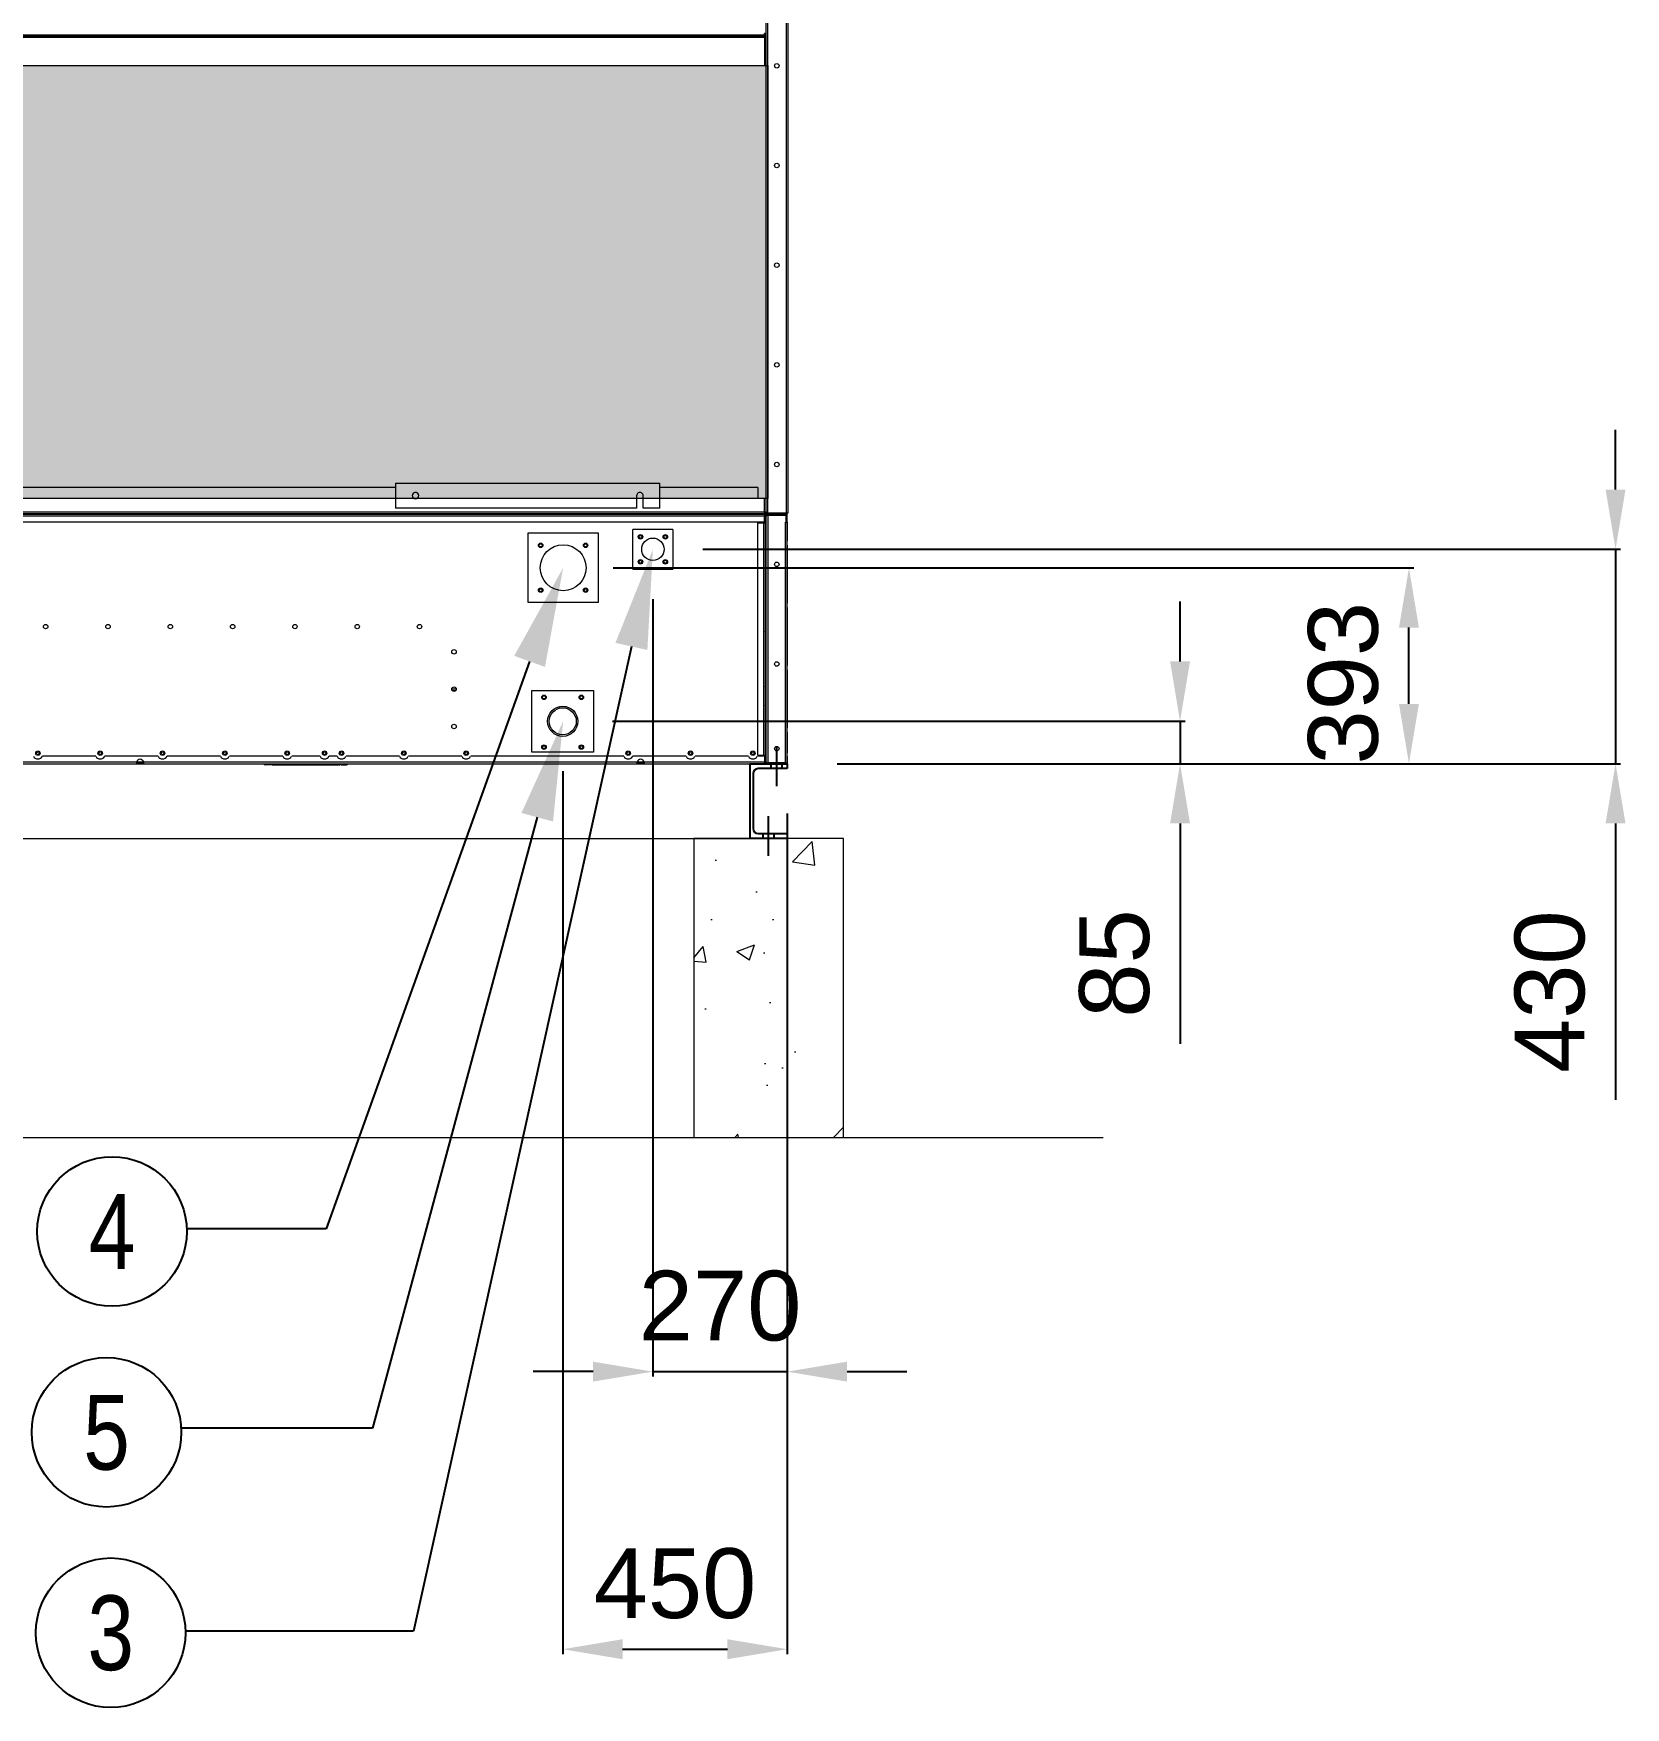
# Model space of a CAD drawing. Header units: millimetres. Extents: x 15155 to 44563, y 13060 to 33855.
# Drawn here: x 20279 to 23472, y 18749 to 22108 of the extents above; entities that cross this region are included whole.
import ezdxf
from ezdxf import colors
from ezdxf.entities.mleader import LeaderData, LeaderLine
from ezdxf.enums import TextEntityAlignment as Align
from ezdxf.math import Vec2, Vec3

# ---------------------------------------------------------------- set-up
doc = ezdxf.new("R2010")
doc.units = ezdxf.units.MM
doc.linetypes.add('CENTERX2', pattern=[4, 2.5, -0.5, 0.5, -0.5])
for name, color, linetype in [('냉각탑_dim', 1, 'Continuous'), ('냉각탑_text', 3, 'Continuous'), ('냉각탑_기초', 23, 'Continuous')]:
    doc.layers.add(name, color=color, linetype=linetype)
doc.styles.get("Standard").update_dxf_attribs({"font": 'arial.ttf'})
doc.dimstyles.new('1.40', dxfattribs={"dimscale": 20, "dimtxt": 1.5, "dimasz": 1, "dimexe": 0.5, "dimexo": 0.5, "dimgap": 0.5, "dimtad": 1, "dimdec": 0, "dimzin": 0, "dimdsep": 46, "dimtxsty": 'Standard', "dimcen": 0, "dimclrd": 2, "dimclre": 2, "dimclrt": 3, "dimadec": 0, "dimazin": 0, "dimtfac": 1, "dimtdec": 0, "dimtmove": 0, "dimatfit": 0, "dimfxl": 1, "dimtolj": 1, "dimtzin": 0, "dimlwd": -1, "dimlwe": -1, "dimarcsym": 0})

# ---------------------------------------------------------------- blocks, each defined once
blk = doc.blocks.new('*D158')
at = {"color": 2, "transparency": 16777216}
for p, q in [((21521.6, 20972.8), (21521.6, 19413.2)), ((21791.1, 20542.8), (21791.1, 19413.2)), ((21401.6, 19423.2), (21281.6, 19423.2)), ((21521.6, 19423.2), (21791.1, 19423.2)), ((21911.1, 19423.2), (22031.1, 19423.2))]:
    blk.add_line(p, q, dxfattribs=at)
for points in [[(21401.6, 19443.2), (21401.6, 19403.2), (21521.6, 19423.2)], [(21911.1, 19443.2), (21911.1, 19403.2), (21791.1, 19423.2)]]:
    blk.add_solid(points, dxfattribs=at)
at = {"layer": 'Defpoints', "color": 0, "transparency": 16777216}
for p in [(21521.6, 21072.8), (21791.1, 20642.8), (21791.1, 19423.2)]:
    blk.add_point(p, dxfattribs=at)
at = {"color": 3, "lineweight": 5, "transparency": 16777216, "insert": (21656.4, 19554.7), "char_height": 140, "attachment_point": 5}
blk.add_mtext('\\A1;270', dxfattribs=at)
blk = doc.blocks.new('*D159')
at = {"color": 2, "transparency": 16777216}
for p, q in [((21340.7, 20627.8), (21340.7, 18856.4)), ((21791.1, 20542.8), (21791.1, 18856.4)), ((21460.7, 18866.4), (21671.1, 18866.4))]:
    blk.add_line(p, q, dxfattribs=at)
for points in [[(21460.7, 18886.4), (21460.7, 18846.4), (21340.7, 18866.4)], [(21671.1, 18886.4), (21671.1, 18846.4), (21791.1, 18866.4)]]:
    blk.add_solid(points, dxfattribs=at)
at = {"layer": 'Defpoints', "color": 0, "transparency": 16777216}
for p in [(21340.7, 20727.8), (21791.1, 20642.8), (21791.1, 18866.4)]:
    blk.add_point(p, dxfattribs=at)
at = {"color": 3, "lineweight": 5, "transparency": 16777216, "insert": (21565.9, 18997.9), "char_height": 140, "attachment_point": 5}
blk.add_mtext('\\A1;450', dxfattribs=at)
blk = doc.blocks.new('*D160')
at = {"color": 2, "transparency": 16777216}
for p, q in [((22579, 20847.8), (22579, 20967.8)), ((21440.7, 20727.8), (22589, 20727.8)), ((22579, 20727.8), (22579, 20642.8)), ((21891.1, 20642.8), (22589, 20642.8)), ((22579, 20522.8), (22579, 20081))]:
    blk.add_line(p, q, dxfattribs=at)
for points in [[(22559, 20847.8), (22599, 20847.8), (22579, 20727.8)], [(22559, 20522.8), (22599, 20522.8), (22579, 20642.8)]]:
    blk.add_solid(points, dxfattribs=at)
at = {"layer": 'Defpoints', "color": 0, "transparency": 16777216}
for p in [(21340.7, 20727.8), (21791.1, 20642.8), (22579, 20642.8)]:
    blk.add_point(p, dxfattribs=at)
at = {"color": 3, "lineweight": 5, "transparency": 16777216, "insert": (22447.6, 20241.9), "char_height": 140, "attachment_point": 5, "rotation": 90}
blk.add_mtext('\\A1;85', dxfattribs=at)
blk = doc.blocks.new('*D161')
at = {"color": 2, "transparency": 16777216}
for p, q in [((21441.6, 21035.8), (23048.1, 21035.8)), ((23038.1, 20762.8), (23038.1, 20915.8)), ((21891.1, 20642.8), (23048.1, 20642.8))]:
    blk.add_line(p, q, dxfattribs=at)
for points in [[(23018.1, 20915.8), (23058.1, 20915.8), (23038.1, 21035.8)], [(23018.1, 20762.8), (23058.1, 20762.8), (23038.1, 20642.8)]]:
    blk.add_solid(points, dxfattribs=at)
at = {"layer": 'Defpoints', "color": 0, "transparency": 16777216}
for p in [(21341.6, 21035.8), (23038.1, 21035.8), (21791.1, 20642.8)]:
    blk.add_point(p, dxfattribs=at)
at = {"color": 3, "lineweight": 5, "transparency": 16777216, "insert": (22906.6, 20804.2), "char_height": 140, "attachment_point": 5, "rotation": 90}
blk.add_mtext('\\A1;393', dxfattribs=at)
blk = doc.blocks.new('*D162')
at = {"color": 2, "transparency": 16777216}
for p, q in [((23452.5, 21192.8), (23452.5, 21312.8)), ((21621.6, 21072.8), (23462.5, 21072.8)), ((23452.5, 21072.8), (23452.5, 20642.8)), ((21891.1, 20642.8), (23462.5, 20642.8)), ((23452.5, 20522.8), (23452.5, 19968.3))]:
    blk.add_line(p, q, dxfattribs=at)
for points in [[(23432.5, 21192.8), (23472.5, 21192.8), (23452.5, 21072.8)], [(23432.5, 20522.8), (23472.5, 20522.8), (23452.5, 20642.8)]]:
    blk.add_solid(points, dxfattribs=at)
at = {"layer": 'Defpoints', "color": 0, "transparency": 16777216}
for p in [(21521.6, 21072.8), (21791.1, 20642.8), (23452.5, 20642.8)]:
    blk.add_point(p, dxfattribs=at)
at = {"color": 3, "lineweight": 5, "transparency": 16777216, "insert": (23320.9, 20185.5), "char_height": 140, "attachment_point": 5, "rotation": 90}
blk.add_mtext('\\A1;430', dxfattribs=at)
blk = doc.blocks.new('3')
at = {"lineweight": 20}
h = blk.add_hatch(dxfattribs=at)
h.set_pattern_fill('HONEY', scale=12)
h.set_pattern_definition([(0, (-391508.336, -65918.826), (57.15, 32.9955677), [38.1, -76.2]), (120, (-391508.336, -65918.826), (-57.15, 32.995568), [38.1, -76.2]), (60, (-391508.336, -65918.826), (1e-07, 65.9911357), [-76.2, 38.1])])
h.paths.add_polyline_path([(18238.5, 22043.2), (18238.5, 21174.9), (21751.9, 21174.9), (21751.9, 22043.2)])
at = {"color": 7, "lineweight": 20}
for p, q in [((21749.1, 21147.6), (21749.1, 24069.8)), ((21751.9, 21146.2), (21751.9, 24004.8)), ((21789.9, 21146.2), (21789.9, 23999.4)), ((21792.7, 21146.2), (21792.7, 23999.4)), ((18236.5, 22100.5), (21745.7, 22100.5)), ((18237.9, 22104.8), (21744.3, 22104.8)), ((18237.9, 22103.1), (21744.3, 22103.1)), ((18236.5, 22043.2), (21745.7, 22043.2)), ((18236.5, 22043.1), (21745.7, 22043.1)), ((21745.7, 22042.9), (18236.5, 22042.9)), ((21005.5, 21196.5), (18241.1, 21196.5)), ((21005.5, 21174.9), (18236.7, 21174.9)), ((18236.5, 21147.8), (21745.7, 21147.8)), ((21745.4, 21142.8), (18236.8, 21142.8)), ((21745.4, 21139.4), (18236.8, 21139.4)), ((18237.9, 21144.8), (21744.3, 21144.8)), ((19059.6, 21127.8), (21008.6, 21127.8)), ((18268.7, 20642.8), (21713.5, 20642.8))]:
    blk.add_line(p, q, dxfattribs=at)
at = {"color": 7, "lineweight": 20, "ltscale": 0.000976837}
blk.add_line((20368.6, 22104.8), (20370.2, 22103.1), dxfattribs=at)
at = {"color": 7, "lineweight": 20, "ltscale": 0.000977023}
for p, q in [((20368.8, 22104.8), (20370.4, 22103.1)), ((20375.9, 22104.8), (20377.6, 22103.1)), ((20391.1, 22103.1), (20389.5, 22104.8)), ((20417.1, 22104.8), (20418.7, 22103.1)), ((20439.4, 22103.1), (20437.7, 22104.8))]:
    blk.add_line(p, q, dxfattribs=at)
at = {"color": 7, "lineweight": 20, "ltscale": 0.000976955}
blk.add_line((20432.2, 22103.1), (20430.6, 22104.8), dxfattribs=at)
at = {"color": 7, "lineweight": 20, "ltscale": 0.000708333}
for p, q in [((20562.6, 22103.1), (20562.6, 22104.8)), ((20566, 22103.1), (20566, 22104.8)), ((20584.2, 22103.1), (20584.2, 22104.8)), ((20587.6, 22103.1), (20587.6, 22104.8)), ((21717.1, 22104.8), (21717.1, 22103.1)), ((21743.7, 22103.1), (21743.7, 22104.8)), ((21745.4, 21140.8), (21747.1, 21140.8)), ((21745.4, 21139.9), (21747.1, 21139.9)), ((21745.4, 20645.7), (21747.1, 20645.7)), ((21745.4, 20644.8), (21747.1, 20644.8)), ((21752.5, 20644.5), (21752.5, 20642.8)), ((21789.1, 20644.5), (21789.1, 20642.8))]:
    blk.add_line(p, q, dxfattribs=at)
at = {"color": 7, "lineweight": 20, "ltscale": 4.81672e-06}
blk.add_line((21744.4, 22103.1), (21744.3, 22103.1), dxfattribs=at)
at = {"color": 7, "lineweight": 20, "ltscale": 0.00080569}
blk.add_line((21745.1, 22104.9), (21745.1, 22103), dxfattribs=at)
at = {"color": 7, "lineweight": 20, "ltscale": 0.000967409}
for p, q in [((21745.7, 22105.5), (21745.7, 22107.8)), ((21745.7, 21145.5), (21745.7, 21147.8))]:
    blk.add_line(p, q, dxfattribs=at)
at = {"color": 7, "lineweight": 20, "ltscale": 0.000583334}
for p, q in [((21747.1, 22107.6), (21745.7, 22107.6)), ((21747.1, 22100.3), (21745.7, 22100.3)), ((21747.1, 21147.6), (21745.7, 21147.6))]:
    blk.add_line(p, q, dxfattribs=at)
at = {"color": 7, "lineweight": 20, "ltscale": 0.000341711}
for p, q in [((21746.3, 22105.6), (21745.7, 22106.2)), ((21746.3, 21145.6), (21745.7, 21146.2)), ((21750, 21145.6), (21750.5, 21146.2))]:
    blk.add_line(p, q, dxfattribs=at)
at = {"color": 7, "lineweight": 20, "ltscale": 0.000849957}
blk.add_line((21745.7, 22102.6), (21745.7, 22100.5), dxfattribs=at)
at = {"color": 7, "lineweight": 20, "ltscale": 0.000341712}
blk.add_line((21746.3, 22102.3), (21745.7, 22101.7), dxfattribs=at)
at = {"color": 7, "lineweight": 20, "ltscale": 0.023877}
blk.add_line((21745.7, 22100.5), (21745.7, 22043.2), dxfattribs=at)
at = {"color": 7, "lineweight": 20, "ltscale": 0.003042}
blk.add_line((21747.1, 22107.6), (21747.1, 22100.3), dxfattribs=at)
at = {"color": 7, "lineweight": 20, "ltscale": 0.012167}
blk.add_line((21747.1, 22100.3), (21747.1, 22071.1), dxfattribs=at)
at = {"color": 7, "lineweight": 20, "ltscale": 0.000583335}
blk.add_line((21747.1, 22071.1), (21745.7, 22071.1), dxfattribs=at)
at = {"color": 7, "lineweight": 20, "ltscale": 5.81038e-05}
blk.add_line((21745.7, 22042.9), (21745.7, 22043.2), dxfattribs=at)
at = {"color": 7, "lineweight": 20, "ltscale": 0.220833}
blk.add_line((21005.5, 21205.4), (21535.5, 21205.4), dxfattribs=at)
at = {"color": 7, "lineweight": 20, "ltscale": 0.020754}
for p, q in [((21005.5, 21205.4), (21005.5, 21155.6)), ((21535.5, 21155.6), (21535.5, 21205.4))]:
    blk.add_line(p, q, dxfattribs=at)
at = {"color": 7, "lineweight": 20, "ltscale": 0.081917}
blk.add_line((21732.1, 21196.5), (21535.5, 21196.5), dxfattribs=at)
at = {"color": 7, "lineweight": 20, "ltscale": 0.009}
blk.add_line((21732.1, 21196.5), (21732.1, 21174.9), dxfattribs=at)
at = {"color": 7, "lineweight": 20, "ltscale": 0.002765}
blk.add_line((21048.9, 21174.9), (21042.2, 21174.9), dxfattribs=at)
at = {"color": 7, "lineweight": 20, "ltscale": 0.010377}
for p, q in [((21489, 21180.5), (21489, 21155.6)), ((21502, 21155.6), (21502, 21180.5))]:
    blk.add_line(p, q, dxfattribs=at)
at = {"color": 7, "lineweight": 20, "ltscale": 0.005417}
blk.add_line((21502, 21174.9), (21489, 21174.9), dxfattribs=at)
at = {"color": 7, "lineweight": 20, "ltscale": 0.0875}
blk.add_line((21745.5, 21174.9), (21535.5, 21174.9), dxfattribs=at)
at = {"color": 7, "lineweight": 20, "ltscale": 0.01129}
blk.add_line((21745.7, 21147.8), (21745.7, 21174.9), dxfattribs=at)
at = {"color": 7, "lineweight": 20, "ltscale": 0.000832431}
for p, q in [((20292.6, 21142.8), (20292.6, 21144.8)), ((20295.4, 21142.8), (20295.4, 21144.8)), ((20850.4, 21142.8), (20850.4, 21144.8)), ((20853.2, 21142.8), (20853.2, 21144.8)), ((21461.6, 21142.8), (21461.6, 21144.8)), ((21464.4, 21142.8), (21464.4, 21144.8))]:
    blk.add_line(p, q, dxfattribs=at)
at = {"color": 7, "lineweight": 20, "ltscale": 0.000833333}
for p, q in [((20562.6, 21142.8), (20562.6, 21144.8)), ((20566, 21142.8), (20566, 21144.8)), ((20584.2, 21142.8), (20584.2, 21144.8)), ((20587.6, 21142.8), (20587.6, 21144.8)), ((21717.1, 21144.8), (21717.1, 21142.8)), ((21743.7, 21142.8), (21743.7, 21144.8)), ((21743.7, 21125.8), (21743.7, 21127.8)), ((21745.1, 21127.8), (21745.1, 21125.8)), ((21745.1, 21125.8), (21747.1, 21125.8)), ((21789.1, 21127.8), (21791.1, 21127.8)), ((21789.1, 21127), (21791.1, 21127)), ((21791.1, 21127), (21789.1, 21127)), ((21749.1, 20792.8), (21747.1, 20792.8)), ((21749.1, 20787.8), (21747.1, 20787.8)), ((21743.7, 20657.8), (21743.7, 20659.8)), ((20486.4, 20644.8), (20486.4, 20642.8)), ((20499.9, 20644.8), (20499.9, 20642.8)), ((20755.6, 20640.8), (20755.6, 20642.8)), ((20895.6, 20640.8), (20895.6, 20642.8)), ((21490.4, 20644.8), (21490.4, 20642.8)), ((21503.9, 20644.8), (21503.9, 20642.8))]:
    blk.add_line(p, q, dxfattribs=at)
at = {"color": 7, "lineweight": 20, "ltscale": 0.000833334}
for p, q in [((20890.4, 21144.8), (20890.4, 21142.8)), ((21424.4, 21144.8), (21424.4, 21142.8)), ((21745.1, 20659.8), (21745.1, 20657.8))]:
    blk.add_line(p, q, dxfattribs=at)
at = {"color": 7, "lineweight": 20, "ltscale": 0.201458}
for p, q in [((21489, 21155.6), (21005.5, 21155.6)), ((21489, 21155.4), (21005.5, 21155.4))]:
    blk.add_line(p, q, dxfattribs=at)
at = {"color": 7, "lineweight": 20, "ltscale": 7.26298e-05}
for p, q in [((21005.5, 21155.6), (21005.5, 21155.4)), ((21489, 21155.6), (21489, 21155.4)), ((21502, 21155.6), (21502, 21155.4)), ((21535.5, 21155.6), (21535.5, 21155.4))]:
    blk.add_line(p, q, dxfattribs=at)
at = {"color": 7, "lineweight": 20, "ltscale": 0.307}
blk.add_line((21008.6, 21127.8), (21745.4, 21127.8), dxfattribs=at)
at = {"color": 7, "lineweight": 20, "ltscale": 0.001149}
for p, q in [((21280.3, 21144.8), (21282.2, 21142.8)), ((21280.8, 21144.8), (21282.7, 21142.8)), ((21288, 21144.8), (21289.9, 21142.8)), ((21303.4, 21142.8), (21301.5, 21144.8)), ((21329.1, 21144.8), (21331, 21142.8)), ((21344.5, 21142.8), (21342.6, 21144.8)), ((21351.7, 21142.8), (21349.8, 21144.8))]:
    blk.add_line(p, q, dxfattribs=at)
at = {"color": 7, "lineweight": 20, "ltscale": 0.00083243}
for p, q in [((21468.8, 21142.8), (21468.8, 21144.8)), ((21474, 21142.8), (21474, 21144.8)), ((21538.6, 21142.8), (21538.6, 21144.8)), ((21543.8, 21142.8), (21543.8, 21144.8)), ((21544, 21142.8), (21544, 21144.8))]:
    blk.add_line(p, q, dxfattribs=at)
at = {"color": 7, "lineweight": 20, "ltscale": 0.013958}
for p, q in [((21535.5, 21155.6), (21502, 21155.6)), ((21535.5, 21155.4), (21502, 21155.4))]:
    blk.add_line(p, q, dxfattribs=at)
at = {"color": 7, "lineweight": 20, "ltscale": 0.004833}
for p, q in [((21732.1, 21125.8), (21743.7, 21125.8)), ((21745.4, 21127.8), (21745.4, 21139.4)), ((21789.1, 21127.8), (21789.1, 21139.4)), ((21791.1, 21127.8), (21791.1, 21139.4)), ((21732.1, 20659.8), (21743.7, 20659.8)), ((21745.4, 20657.8), (21745.4, 20646.2)), ((20755.6, 20640.8), (20744, 20640.8)), ((20895.6, 20640.8), (20907.2, 20640.8))]:
    blk.add_line(p, q, dxfattribs=at)
at = {"color": 7, "lineweight": 20, "ltscale": 0.194167}
for p, q in [((21732.1, 20659.8), (21732.1, 21125.8)), ((21743.7, 21125.8), (21743.7, 20659.8)), ((21747.1, 21125.8), (21747.1, 20659.8))]:
    blk.add_line(p, q, dxfattribs=at)
at = {"color": 7, "lineweight": 20, "ltscale": 0.001417}
for p, q in [((21743.7, 21125.8), (21747.1, 21125.8)), ((21745.4, 21142.8), (21745.4, 21139.4)), ((21743.7, 20659.8), (21747.1, 20659.8)), ((21745.4, 20642.8), (21745.4, 20646.2)), ((21787.7, 20644.5), (21791.1, 20644.5))]:
    blk.add_line(p, q, dxfattribs=at)
at = {"color": 7, "lineweight": 20, "ltscale": 0.000882011}
blk.add_line((21745.1, 21144.9), (21745.1, 21142.8), dxfattribs=at)
at = {"color": 7, "lineweight": 20, "ltscale": 0.000375}
for p, q in [((21747.1, 21148.1), (21747.1, 21147.2)), ((21747.1, 21139.9), (21747.1, 21140.8)), ((21747.1, 21139.9), (21747.1, 21140.8)), ((21747.1, 20645.7), (21747.1, 20644.8)), ((21747.1, 20645.7), (21747.1, 20644.8)), ((21747.1, 20645.7), (21747.1, 20644.8)), ((21747.1, 20645.7), (21747.1, 20644.8)), ((21747.1, 20645.7), (21747.1, 20644.8)), ((21747.1, 20645.7), (21747.1, 20644.8))]:
    blk.add_line(p, q, dxfattribs=at)
at = {"color": 7, "lineweight": 20, "ltscale": 0.003208}
blk.add_line((21747.1, 21147.6), (21747.1, 21139.9), dxfattribs=at)
at = {"color": 7, "lineweight": 20, "ltscale": 0.005875}
for p, q in [((21747.1, 21125.8), (21747.1, 21139.9)), ((21789.1, 21141.1), (21789.1, 21127)), ((21747.1, 20645.7), (21747.1, 20659.8))]:
    blk.add_line(p, q, dxfattribs=at)
at = {"color": 7, "lineweight": 20, "ltscale": 0.00337}
blk.add_line((21749.1, 21139.4), (21749.1, 21147.5), dxfattribs=at)
at = {"color": 7, "lineweight": 20, "ltscale": 0.2055}
blk.add_line((21749.1, 20646.2), (21749.1, 21139.4), dxfattribs=at)
at = {"color": 7, "lineweight": 20, "ltscale": 0.000912135}
blk.add_line((21751.9, 21146.2), (21749.8, 21146.2), dxfattribs=at)
at = {"color": 7, "lineweight": 20, "ltscale": 0.001131}
for p, q in [((21749.8, 21141.1), (21752.5, 21141.1)), ((21749.8, 20644.5), (21752.5, 20644.5))]:
    blk.add_line(p, q, dxfattribs=at)
at = {"color": 7, "lineweight": 20, "ltscale": 0.000414935}
for p, q in [((21750.8, 21141.1), (21750.1, 21141.8)), ((21748.1, 20795.8), (21748.8, 20796.5)), ((21750.8, 20644.5), (21750.1, 20643.8))]:
    blk.add_line(p, q, dxfattribs=at)
at = {"color": 7, "lineweight": 20, "ltscale": 0.000583333}
for p, q in [((21751.9, 21144.8), (21751.9, 21146.2)), ((21789.1, 21127), (21787.7, 21127)), ((21789.5, 21144.8), (21789.5, 21146.2))]:
    blk.add_line(p, q, dxfattribs=at)
at = {"color": 7, "lineweight": 20, "ltscale": 0.015833}
blk.add_line((21751.9, 21146.2), (21789.9, 21146.2), dxfattribs=at)
at = {"color": 7, "lineweight": 20, "ltscale": 0.015667}
blk.add_line((21789.5, 21144.8), (21751.9, 21144.8), dxfattribs=at)
at = {"color": 7, "lineweight": 20, "ltscale": 0.000833944}
blk.add_line((21752.5, 21142.8), (21752.5, 21144.8), dxfattribs=at)
at = {"color": 7, "lineweight": 20, "ltscale": 0.014667}
for p, q in [((21787.7, 21142.8), (21752.5, 21142.8)), ((21787.7, 20644.5), (21752.5, 20644.5))]:
    blk.add_line(p, q, dxfattribs=at)
at = {"color": 7, "lineweight": 20, "ltscale": 0.000708334}
blk.add_line((21752.5, 21141.1), (21752.5, 21142.8), dxfattribs=at)
at = {"color": 7, "lineweight": 20, "ltscale": 0.01525}
for p, q in [((21752.5, 21141.1), (21789.1, 21141.1)), ((21789.1, 20642.8), (21752.5, 20642.8))]:
    blk.add_line(p, q, dxfattribs=at)
at = {"color": 7, "lineweight": 20, "ltscale": 0.206917}
blk.add_line((21752.5, 20644.5), (21752.5, 21141.1), dxfattribs=at)
at = {"color": 7, "lineweight": 20, "ltscale": 0.000833304}
blk.add_line((21787.7, 21142.8), (21787.7, 21144.8), dxfattribs=at)
at = {"color": 7, "lineweight": 20, "ltscale": 0.201042}
for p, q in [((21787.7, 20644.5), (21787.7, 21127)), ((21791.1, 20644.5), (21791.1, 21127))]:
    blk.add_line(p, q, dxfattribs=at)
at = {"color": 7, "lineweight": 20, "ltscale": 0.000332419}
blk.add_line((21789.1, 21127.8), (21789.1, 21127), dxfattribs=at)
at = {"color": 7, "lineweight": 20, "ltscale": 0.001167}
blk.add_line((21789.9, 21146.2), (21792.7, 21146.2), dxfattribs=at)
at = {"color": 7, "lineweight": 20, "ltscale": 0.002832}
blk.add_line((21791.1, 21139.4), (21791.1, 21146.2), dxfattribs=at)
at = {"color": 7, "lineweight": 20, "ltscale": 0.00033333}
blk.add_line((21791.1, 21127), (21791.1, 21127.8), dxfattribs=at)
at = {"color": 7, "lineweight": 20, "ltscale": 0.011892}
blk.add_line((21791.1, 21127), (21791.1, 21098.4), dxfattribs=at)
at = {"color": 7, "lineweight": 20, "ltscale": 0.058333}
for p, q in [((21271.6, 20965.8), (21271.6, 21105.8)), ((21271.6, 21105.8), (21411.6, 21105.8)), ((21411.6, 21105.8), (21411.6, 20965.8)), ((21411.6, 20965.8), (21271.6, 20965.8))]:
    blk.add_line(p, q, dxfattribs=at)
at = {"color": 7, "lineweight": 20, "ltscale": 0.044444}
for p, q in [((21561.6, 21112.8), (21481.6, 21112.8)), ((21481.6, 21032.8), (21481.6, 21112.8)), ((21561.6, 21112.8), (21561.6, 21032.8)), ((21481.6, 21032.8), (21561.6, 21032.8))]:
    blk.add_line(p, q, dxfattribs=at)
at = {"color": 7, "lineweight": 20, "ltscale": 0.003608}
for p, q in [((21791.1, 21098.4), (21791.1, 21089.8)), ((21791.1, 21081.1), (21791.1, 21089.8)), ((21791.1, 20973.4), (21791.1, 20964.8)), ((21791.1, 20956.1), (21791.1, 20964.8)), ((21791.1, 20848.4), (21791.1, 20839.8)), ((21791.1, 20831.1), (21791.1, 20839.8)), ((21791.1, 20723.4), (21791.1, 20714.8)), ((21791.1, 20706.1), (21791.1, 20714.8)), ((21791.1, 20673.4), (21791.1, 20664.8)), ((21791.1, 20656.1), (21791.1, 20664.8))]:
    blk.add_line(p, q, dxfattribs=at)
at = {"color": 7, "lineweight": 20, "ltscale": 0.044866}
for p, q in [((21791.1, 21081.1), (21791.1, 20973.4)), ((21791.1, 20956.1), (21791.1, 20848.4)), ((21791.1, 20831.1), (21791.1, 20723.4))]:
    blk.add_line(p, q, dxfattribs=at)
at = {"color": 7, "lineweight": 20, "ltscale": 0.003726}
blk.add_line((21118.2, 20792.8), (21127.1, 20792.8), dxfattribs=at)
at = {"color": 7, "lineweight": 20, "ltscale": 0.002875}
blk.add_line((21119.2, 20789.4), (21126.1, 20789.4), dxfattribs=at)
at = {"color": 7, "lineweight": 20, "ltscale": 0.051667}
blk.add_line((21278.7, 20789.8), (21402.7, 20789.8), dxfattribs=at)
at = {"color": 7, "lineweight": 20, "ltscale": 0.05}
for p, q in [((21278.7, 20665.8), (21278.7, 20789.8)), ((21402.7, 20789.8), (21402.7, 20665.8))]:
    blk.add_line(p, q, dxfattribs=at)
at = {"color": 7, "lineweight": 20, "ltscale": 2.97138e-06}
for p, q in [((21747.1, 20804.4), (21747.1, 20804.4)), ((21747.1, 20799.4), (21747.1, 20799.4)), ((21747.1, 20794.4), (21747.1, 20794.4)), ((21747.1, 20789.4), (21747.1, 20789.4))]:
    blk.add_line(p, q, dxfattribs=at)
at = {"color": 7, "lineweight": 20, "ltscale": 0.000833171}
for p, q in [((21747.1, 20789.6), (21749.1, 20789.6)), ((21747.1, 20787.8), (21749.1, 20787.8))]:
    blk.add_line(p, q, dxfattribs=at)
at = {"color": 7, "lineweight": 20, "ltscale": 0.000547189}
blk.add_line((21747.8, 20796.5), (21749.1, 20796.5), dxfattribs=at)
at = {"color": 7, "lineweight": 20, "ltscale": 0.000834318}
for p, q in [((21791.1, 20772.8), (21791.1, 20772.8)), ((21791.1, 20662.8), (21791.1, 20662.8))]:
    blk.add_line(p, q, dxfattribs=at)
at = {"color": 7, "lineweight": 20, "ltscale": 0.000834992}
blk.add_line((21791.1, 20769.6), (21791.1, 20769.6), dxfattribs=at)
at = {"color": 7, "lineweight": 20, "ltscale": 0.013616}
blk.add_line((21791.1, 20706.1), (21791.1, 20673.4), dxfattribs=at)
at = {"color": 7, "lineweight": 20, "ltscale": 0.044641}
for p, q in [((20404.2, 20657.8), (20297.1, 20657.8)), ((20529.2, 20657.8), (20422.1, 20657.8)), ((20654.2, 20657.8), (20547.1, 20657.8)), ((20779.2, 20657.8), (20672.1, 20657.8)), ((21013.2, 20657.8), (20906.1, 20657.8)), ((21138.2, 20657.8), (21031.1, 20657.8)), ((21463.2, 20657.8), (21156.1, 20657.8)), ((21588.2, 20657.8), (21481.1, 20657.8)), ((21713.2, 20657.8), (21606.1, 20657.8))]:
    blk.add_line(p, q, dxfattribs=at)
at = {"color": 7, "lineweight": 20, "ltscale": 0.023808}
blk.add_line((20854.2, 20657.8), (20797.1, 20657.8), dxfattribs=at)
at = {"color": 7, "lineweight": 20, "ltscale": 0.006725}
blk.add_line((20888.2, 20657.8), (20872.1, 20657.8), dxfattribs=at)
at = {"color": 7, "lineweight": 20, "ltscale": 0.00439}
blk.add_line((21402.7, 20665.8), (21278.7, 20665.8), dxfattribs=at)
at = {"color": 7, "lineweight": 20, "ltscale": 0.005987}
blk.add_line((21745.4, 20657.8), (21731.1, 20657.8), dxfattribs=at)
at = {"color": 7, "lineweight": 20, "ltscale": 0.000128159}
blk.add_line((21746.8, 20659.8), (21747.1, 20659.8), dxfattribs=at)
at = {"color": 1, "linetype": 'CENTERX2', "ltscale": 50}
blk.add_line((21770.1, 20597.8), (21770.1, 20677.8), dxfattribs=at)
at = {"color": 7, "lineweight": 20, "ltscale": 0.001168}
blk.add_line((21791.1, 20657.8), (21791.1, 20655), dxfattribs=at)
at = {"color": 7, "lineweight": 20, "ltscale": 0.00485}
blk.add_line((21791.1, 20656.1), (21791.1, 20644.5), dxfattribs=at)
at = {"color": 7, "lineweight": 20, "ltscale": 0.003775}
blk.add_line((21791.1, 20646.2), (21791.1, 20655.2), dxfattribs=at)
at = {"color": 7, "lineweight": 20, "ltscale": 0.171731}
blk.add_line((19908.1, 20646.2), (20486.3, 20646.2), dxfattribs=at)
at = {"color": 7, "lineweight": 20, "ltscale": 0.17433}
blk.add_line((20068, 20642.8), (20486.4, 20642.8), dxfattribs=at)
at = {"color": 7, "lineweight": 20, "ltscale": 0.005698}
for p, q in [((20486.3, 20646.2), (20500, 20646.2)), ((21490.3, 20646.2), (21504, 20646.2))]:
    blk.add_line(p, q, dxfattribs=at)
at = {"color": 7, "lineweight": 20, "ltscale": 0.005614}
for p, q in [((20486.4, 20644.8), (20499.9, 20644.8)), ((20486.4, 20642.8), (20499.9, 20642.8)), ((21490.4, 20644.8), (21503.9, 20644.8)), ((21490.4, 20642.8), (21503.9, 20642.8))]:
    blk.add_line(p, q, dxfattribs=at)
at = {"color": 7, "lineweight": 20, "ltscale": 0.412719}
blk.add_line((20499.9, 20642.8), (21490.4, 20642.8), dxfattribs=at)
at = {"color": 7, "lineweight": 20, "ltscale": 0.412635}
blk.add_line((20500, 20646.2), (21490.3, 20646.2), dxfattribs=at)
at = {"color": 7, "lineweight": 20, "ltscale": 0.000833651}
for p, q in [((20757.6, 20640.8), (20757.6, 20642.8)), ((20893.6, 20640.8), (20893.6, 20642.8))]:
    blk.add_line(p, q, dxfattribs=at)
at = {"color": 7, "lineweight": 20, "ltscale": 0.056667}
blk.add_line((20757.6, 20640.8), (20893.6, 20640.8), dxfattribs=at)
at = {"color": 7, "lineweight": 20, "ltscale": 0.100651}
blk.add_line((21503.9, 20642.8), (21745.4, 20642.8), dxfattribs=at)
at = {"color": 7, "lineweight": 20, "ltscale": 0.100609}
blk.add_line((21504, 20646.2), (21745.4, 20646.2), dxfattribs=at)
at = {"color": 7, "lineweight": 20, "ltscale": 0.004083}
blk.add_line((21713.5, 20642.8), (21723.3, 20642.8), dxfattribs=at)
at = {"color": 7, "lineweight": 25, "ltscale": 0.125}
for p, q in [((21716.1, 20642.8), (21791.1, 20642.8)), ((21791.1, 20492.8), (21716.1, 20492.8))]:
    blk.add_line(p, q, dxfattribs=at)
at = {"ltscale": 25}
blk.add_line((21716.1, 20642.8), (21716.1, 20492.8), dxfattribs=at)
at = {"color": 7, "lineweight": 25, "ltscale": 0.091667}
blk.add_line((21722.6, 20622.8), (21722.6, 20512.8), dxfattribs=at)
at = {"color": 7, "lineweight": 20, "ltscale": 0.026917}
blk.add_line((21787.9, 20642.8), (21723.3, 20642.8), dxfattribs=at)
at = {"color": 7, "lineweight": 25, "ltscale": 0.05125}
for p, q in [((21791.1, 20632.8), (21732.6, 20632.8)), ((21732.6, 20502.8), (21791.1, 20502.8))]:
    blk.add_line(p, q, dxfattribs=at)
at = {"color": 7, "lineweight": 20, "ltscale": 0.002958}
blk.add_line((21752.5, 20642.8), (21745.4, 20642.8), dxfattribs=at)
at = {"color": 7, "lineweight": 20, "ltscale": 0.000832339}
blk.add_line((21747.1, 20647.8), (21749.1, 20647.8), dxfattribs=at)
at = {"color": 7, "lineweight": 20, "ltscale": 0.000837582}
blk.add_line((21747.1, 20646), (21749.2, 20646), dxfattribs=at)
at = {"color": 7, "lineweight": 20, "ltscale": 0.000374986}
blk.add_line((21747.1, 20644.8), (21747.1, 20645.7), dxfattribs=at)
for p, q in [((21759.1, 20632.8), (21759.1, 20642.8)), ((21781.1, 20632.8), (21781.1, 20642.8)), ((21742.6, 20492.8), (21742.6, 20502.8)), ((21764.6, 20492.8), (21764.6, 20502.8))]:
    blk.add_line(p, q)
at = {"lineweight": 20}
for p in [(21789.1, 20642.8), (21791.1, 20644.5)]:
    blk.add_line(p, (21791.1, 20642.8), dxfattribs=at)
at = {"color": 7, "lineweight": 25, "ltscale": 0.008333}
blk.add_line((21791.1, 20642.8), (21791.1, 20632.8), dxfattribs=at)
at = {"lineweight": 5}
blk.add_line((18266.1, 20492.8), (21716.1, 20492.8), dxfattribs=at)
at = {"color": 7, "lineweight": 15, "ltscale": 0.0625}
blk.add_line((21791.1, 20502.8), (21791.1, 20492.8), dxfattribs=at)
at = {"color": 0, "lineweight": 20}
blk.add_lwpolyline([(18238.5, 22043.2), (21751.9, 22043.2), (21751.9, 21174.9), (18238.5, 21174.9)], close=True, dxfattribs=at)
at = {"color": 7, "lineweight": 20}
for centre, radius in [((21770.1, 22042.8), 4.5), ((21770.1, 21842.8), 4.5), ((21770.1, 21642.8), 4.5), ((21770.1, 21442.8), 4.5), ((21770.1, 21242.8), 4.5), ((21496.6, 21097.8), 4.5), ((21496.6, 21097.8), 3), ((21521.6, 21072.8), 22.5), ((21546.6, 21097.8), 4.5), ((21546.6, 21097.8), 3), ((21296.6, 21080.8), 3), ((21341.6, 21035.8), 46), ((21386.6, 21080.8), 3), ((21496.6, 21047.8), 4.5), ((21496.6, 21047.8), 3), ((21546.6, 21047.8), 4.5), ((21546.6, 21047.8), 3), ((21770.1, 21042.8), 4.5), ((21296.6, 20990.8), 3), ((21386.6, 20990.8), 3), ((20303.6, 20917.8), 4.5), ((20428.6, 20917.8), 4.5), ((20553.6, 20917.8), 4.5), ((20678.6, 20917.8), 4.5), ((20803.6, 20917.8), 4.5), ((20928.6, 20917.8), 4.5), ((21053.6, 20917.8), 4.5), ((21122.6, 20867.3), 4.5), ((21770.1, 20842.8), 4.5), ((21122.6, 20792.3), 4.5), ((21303.2, 20775.8), 4.5), ((21303.2, 20775.8), 3), ((21340.7, 20727.8), 30.2), ((21340.7, 20727.8), 27.3), ((21378.2, 20775.8), 4.5), ((21378.2, 20775.8), 3), ((21122.6, 20717.3), 4.5), ((20288.1, 20663.8), 4.5), ((20288.1, 20663.8), 3), ((20413.1, 20663.8), 4.5), ((20413.1, 20663.8), 3), ((20538.1, 20663.8), 4.5), ((20538.1, 20663.8), 3), ((20663.1, 20663.8), 4.5), ((20663.1, 20663.8), 3), ((20788.1, 20663.8), 4.5), ((20788.1, 20663.8), 3), ((20863.1, 20663.8), 4.5), ((20863.1, 20663.8), 3), ((20897.1, 20663.8), 4.5), ((20897.1, 20663.8), 3), ((21022.1, 20663.8), 4.5), ((21022.1, 20663.8), 3), ((21147.1, 20663.8), 4.5), ((21147.1, 20663.8), 3), ((21303.2, 20675.8), 4.5), ((21303.2, 20675.8), 3), ((21378.2, 20675.8), 4.5), ((21378.2, 20675.8), 3), ((21472.1, 20663.8), 4.5), ((21472.1, 20663.8), 3), ((21597.1, 20663.8), 4.5), ((21597.1, 20663.8), 3), ((21722.1, 20663.8), 4.5), ((21722.1, 20663.8), 3), ((21770.1, 20672.8), 4.5)]:
    blk.add_circle(centre, radius, dxfattribs=at)
at = {"lineweight": 5}
for centre in [(21296.6, 21080.8), (21386.6, 21080.8), (21296.6, 20990.8), (21386.6, 20990.8)]:
    blk.add_circle(centre, 4.5, dxfattribs=at)
at = {"color": 7, "lineweight": 20}
for centre, radius, start, end in [((21744.3, 22107.6), 2.8, 270, 0), ((21744.3, 22100.3), 2.8, 0, 90), ((21744.3, 21147.6), 2.8, 270, 0), ((21743.7, 21139.4), 3.4, 0, 0.7721), ((21751.9, 21147.6), 2.8, 180, 270), ((21752.5, 21139.4), 3.4, 90, 180), ((21787.7, 21139.4), 3.4, 0, 90), ((21788.3, 21147.6), 2.8, 295.3767, 330), ((21741.9, 20907.6), 5.2, 0, 0.6924), ((21750.5, 20798.2), 3.4, 180, 245.6843), ((21787.9, 20787.6), 5.2, 52.0246, 52.0532), ((20288.1, 20662.3), 10, 206.7437, 333.2563), ((20413.1, 20662.3), 10, 206.7437, 333.2563), ((20538.1, 20662.3), 10, 206.7437, 333.2563), ((20663.1, 20662.3), 10, 206.7437, 333.2563), ((20788.1, 20662.3), 10, 206.7437, 333.2563), ((20863.1, 20662.3), 10, 206.7437, 333.2563), ((20897.1, 20662.3), 10, 206.7437, 333.2563), ((21022.1, 20662.3), 10, 206.7437, 333.2563), ((21147.1, 20662.3), 10, 206.7437, 333.2563), ((21472.1, 20662.3), 10, 206.7437, 333.2563), ((21597.1, 20662.3), 10, 206.7437, 333.2563), ((21722.1, 20662.3), 10, 206.7437, 333.2563), ((21743.7, 20681.4), 3.4, 0, 0.2366), ((20502.7, 20643.8), 16.6, 171.9124, 179.4428), ((20493.1, 20644.7), 7, 12.3734, 167.6266), ((20483.6, 20643.8), 16.6, 0.5572, 8.0877), ((20744, 20644.2), 3.4, 204.3017, 270), ((20744, 20644.2), 1.4, 268.112, 270), ((20907.2, 20644.2), 3.4, 270, 335.6983), ((20907.2, 20644.2), 1.4, 270, 271.888), ((21506.7, 20643.8), 16.6, 171.9124, 179.4428), ((21497.1, 20644.7), 7, 12.3734, 167.6266), ((21487.6, 20643.8), 16.6, 0.5572, 8.0877), ((21743.7, 20646.2), 3.4, 299.9991, 335.6839), ((21752.5, 20646.2), 3.4, 180, 270), ((21787.7, 20646.2), 3.4, 294.3156, 330), ((21787.9, 20648), 5.2, 283.3156, 307.9754)]:
    blk.add_arc(centre, radius, start, end, dxfattribs=at)
at = {"color": 7, "lineweight": 25}
for centre, start, end in [((21732.6, 20622.8), 90, 180), ((21732.6, 20512.8), 180, 270)]:
    blk.add_arc(centre, 10, start, end, dxfattribs=at)
at = {"color": 7, "lineweight": 20}
for centre, major_axis, ratio, start_param, end_param in [((21045.5, 21180.5), (6.5, 0), 0.996195, 0, 3.141593), ((21045.5, 21180.3), (6.5, 0), 0.996195, 0.013467, 3.128141), ((21045.5, 21180.5), (6.5, 0), 0.996195, 3.141593, 6.283185), ((21495.5, 21180.5), (6.5, 0), 0.996195, 0, 3.141593), ((21495.5, 21180.3), (6.5, 0), 0.996195, 0, 3.141593), ((21743.7, 20954.6), (3.4, 0), 0.087156, 0, 0.009032), ((21743.7, 20804.4), (3.4, 0), 0.999969, 0, 0.017333), ((21743.7, 20799.4), (3.4, 0), 0.999969, 0, 0.015352), ((21743.7, 20799.4), (3.4, 0), 0.999969, 0, 0.015332), ((21743.7, 20794.4), (3.4, 0), 0.999969, 0, 0.013059), ((21743.7, 20794.4), (3.4, 0), 0.999969, 6.283185, 6.29622), ((21743.7, 20789.4), (3.4, 0), 0.999969, 6.283185, 6.293406), ((21743.7, 20764.2), (-3.4, 0), 0.999969, 3.125622, 3.141593), ((21743.7, 20759.2), (-3.4, 0), 0.999969, 3.125622, 3.141593), ((21743.7, 20754.2), (-3.4, 0), 0.999969, 3.131366, 3.141593)]:
    blk.add_ellipse(centre, major_axis=major_axis, ratio=ratio, start_param=start_param, end_param=end_param, dxfattribs=at)
for points in [[(21745.7, 22105.5), (21745.5, 22105.2), (21745.2, 22105), (21744.9, 22104.9), (21744.6, 22104.8), (21744.3, 22104.8)], [(21745.7, 22102.6), (21745.5, 22102.8), (21745.2, 22102.9), (21744.9, 22103), (21744.6, 22103.1), (21744.3, 22103.1)], [(21745.7, 21145.5), (21745.5, 21145.2), (21745.2, 21145), (21744.9, 21144.9), (21744.6, 21144.8), (21744.3, 21144.8)], [(21749.8, 21146.2), (21749.5, 21146.5), (21749.3, 21146.7), (21749.2, 21147), (21749.1, 21147.3), (21749.1, 21147.6)], [(21749.8, 21141.1), (21749.6, 21140.7), (21749.4, 21140.4), (21749.2, 21140.1), (21749.1, 21139.7), (21749.1, 21139.4)], [(21747.8, 20796.5), (21747.6, 20796.8), (21747.4, 20797.2), (21747.2, 20797.5), (21747.1, 20797.8), (21747.1, 20798.2)], [(20486.4, 20644.8), (20486.3, 20644.8), (20486.3, 20644.8), (20486.2, 20644.8), (20486.2, 20644.9), (20486.2, 20645)], [(20500.1, 20645), (20500.1, 20644.9), (20500, 20644.8), (20500, 20644.8), (20499.9, 20644.8), (20499.9, 20644.8)], [(21490.4, 20644.8), (21490.3, 20644.8), (21490.3, 20644.8), (21490.2, 20644.8), (21490.2, 20644.9), (21490.2, 20645)], [(21504.1, 20645), (21504.1, 20644.9), (21504, 20644.8), (21504, 20644.8), (21503.9, 20644.8), (21503.9, 20644.8)], [(21749.8, 20644.5), (21749.6, 20644.8), (21749.4, 20645.2), (21749.2, 20645.5), (21749.1, 20645.8), (21749.1, 20646.2)]]:
    blk.add_open_spline(points, degree=5, dxfattribs=at)
for points, knots in [([(20486.4, 20642.8), (20486.3, 20642.8), (20486.3, 20642.8), (20486.2, 20642.9), (20486.2, 20643.2), (20486.2, 20643.5), (20486.1, 20643.7), (20486.1, 20643.8), (20486.1, 20644)], [0, 0, 0, 0, 0, 0, 3.009, 3.009, 3.009, 4.870321, 4.870321, 4.870321, 4.870321, 4.870321, 4.870321]), ([(20500.1, 20644), (20500.1, 20643.7), (20500.1, 20643.3), (20500.1, 20643.1), (20500, 20642.9), (20499.9, 20642.8), (20499.9, 20642.8), (20499.9, 20642.8), (20499.9, 20642.8)], [0, 0, 0, 0, 0, 0, 3.956241, 3.956241, 3.956241, 4.866694, 4.866694, 4.866694, 4.866694, 4.866694, 4.866694]), ([(21490.4, 20642.8), (21490.3, 20642.8), (21490.3, 20642.8), (21490.2, 20642.9), (21490.2, 20643.2), (21490.2, 20643.5), (21490.1, 20643.7), (21490.1, 20643.8), (21490.1, 20644)], [0, 0, 0, 0, 0, 0, 3.009, 3.009, 3.009, 4.870321, 4.870321, 4.870321, 4.870321, 4.870321, 4.870321]), ([(21504.1, 20644), (21504.1, 20643.7), (21504.1, 20643.3), (21504.1, 20643.1), (21504, 20642.9), (21503.9, 20642.8), (21503.9, 20642.8), (21503.9, 20642.8), (21503.9, 20642.8)], [0, 0, 0, 0, 0, 0, 3.956241, 3.956241, 3.956241, 4.866694, 4.866694, 4.866694, 4.866694, 4.866694, 4.866694])]:
    blk.add_open_spline(points, degree=5, knots=knots, dxfattribs=at)

msp = doc.modelspace()

# ---------------------------------------------------------------- hatches: boundary and pattern name
at = {"layer": '냉각탑_기초', "lineweight": 20, "ltscale": 30}
h = msp.add_hatch(dxfattribs=at)
h.set_pattern_fill('AR-CONC', color=256, scale=50, style=0)
h.set_pattern_definition([(50, (4845.12, 3951.46), (358.63, -31.376), [37.5, -412.5]), (355, (4845.1, 3951.46), (-69.3757, 376.096), [30, -330]), (100.4514, (4875, 3948.85), (289.2547, 344.72), [31.87, -350.571]), (46.1842, (4845.1, 4051.46), (533.6205, -82.7595), [56.25, -618.75]), (96.6356, (4889.6, 4044.57), (467.331, 487.059), [47.805, -525.856]), (351.1842, (4845.1, 4051.46), (467.331, 487.059), [45, -495]), (21, (4895.12, 4026.46), (298.4535, -201.3094), [37.5, -412.5]), (326, (4895.1, 4026.46), (121.6577, 362.575), [30, -330]), (71.4514, (4920, 4009.7), (420.1113, 161.265), [31.87, -350.571]), (37.5, (4845.12, 3951.46), (6.0799, 166.4469), [0, -326, 0, -335, 0, -331.25]), (7.5, (4845.12, 3951.46), (131.5348, 197.2059), [0, -191, 0, -318.5, 0, -126.25]), (327.5, (4733.62, 3951.46), (266.9112, -11.2774), [0, -125, 0, -390, 0, -517.5]), (317.5, (4683.62, 3951.46), (291.593, 50.0525), [0, -162.5, 0, -259, 0, -367.5])])
h.paths.add_polyline_path([(21603.6, 20492.8), (21903.6, 20492.8), (21903.6, 19892.8), (21603.6, 19892.8)])

# ---------------------------------------------------------------- linework, layer by layer
at = {"color": 1, "linetype": 'CENTERX2', "ltscale": 50}
msp.add_line((21753.6, 20457.8), (21753.6, 20537.8), dxfattribs=at)
at = {"layer": '냉각탑_dim', "linetype": 'ByBlock', "lineweight": -3}
for centre in [(20436.8, 19704.4), (20425.7, 19301.6), (20434.1, 18899.4)]:
    msp.add_circle(centre, 150, dxfattribs=at)
at = {"layer": '냉각탑_기초', "lineweight": 20, "ltscale": 30}
msp.add_line((17666.6, 19892.8), (22424.6, 19892.8), dxfattribs=at)
msp.add_lwpolyline([(21903.6, 19892.8), (21903.6, 20492.8), (21603.6, 20492.8), (21603.6, 19892.8)], dxfattribs=at)

# ---------------------------------------------------------------- block references
msp.add_blockref('3', (0, 0))

# ---------------------------------------------------------------- texts
at = {"layer": '냉각탑_text', "width": 0.8}
for s, p in [('4', (20436.8, 19704.4)), ('5', (20425.7, 19301.6)), ('3', (20434.1, 18899.4))]:
    msp.add_text(s, height=150, dxfattribs=at).set_placement(p, align=Align.MIDDLE_CENTER)

# ---------------------------------------------------------------- dimensions: what is measured, and where the dimension line sits
at = {"lineweight": 5}
for base, p1, picture, middle in [((23452.5, 20642.8), (21521.6, 21072.8), '*D162', (23320.9, 20185.5)), ((22579, 20642.8), (21340.7, 20727.8), '*D160', (22447.6, 20241.9))]:
    dim = msp.add_linear_dim(base=base, p1=p1, p2=(21791.1, 20642.8), angle=90, dimstyle='1.40', override={"dimtxt": 7, "dimasz": 6, "dimexo": 5, "dimgap": 3}, dxfattribs=at)
    dim.commit()
    dim.dimension.update_dxf_attribs({"geometry": picture, "text_midpoint": middle})
dim = msp.add_linear_dim(base=(21791.1406268, 19423.2477892), p1=(21521.6406268, 21072.7819333), p2=(21791.1406268, 20642.7819333), dimstyle='1.40', override={"dimtxt": 7, "dimasz": 6, "dimexo": 5, "dimgap": 3}, dxfattribs=at)
dim.commit()
dim.dimension.update_dxf_attribs({"geometry": '*D158', "text_midpoint": (21656.3906268, 19423.2477892), "dimtype": 160})
dim = msp.add_linear_dim(base=(23038.1, 21035.8), p1=(21791.1, 20642.8), p2=(21341.6, 21035.8), angle=90, dimstyle='1.40', override={"dimtxt": 7, "dimasz": 6, "dimexo": 5, "dimgap": 3}, dxfattribs=at)
dim.commit()
dim.dimension.update_dxf_attribs({"geometry": '*D161', "text_midpoint": (23038.1, 20804.2), "dimtype": 160})
dim = msp.add_linear_dim(base=(21791.1, 18866.4), p1=(21340.7, 20727.8), p2=(21791.1, 20642.8), dimstyle='1.40', override={"dimtxt": 7, "dimasz": 6, "dimexo": 5, "dimgap": 3}, dxfattribs=at)
dim.commit()
dim.dimension.update_dxf_attribs({"geometry": '*D159', "text_midpoint": (21565.9, 18997.9)})

# ---------------------------------------------------------------- leaders
at = {"layer": '냉각탑_dim', "lineweight": -3}
ml = msp.add_multileader_mtext('Standard', dxfattribs=at)
ml.set_content('')
ml.set_leader_properties(color=256)
ml.build(insert=Vec2(0, 0))
ml.multileader.update_dxf_attribs({"text_right_attachment_type": 6, "dogleg_length": 5, "arrow_head_size": 199.5, "scale": 30})
ctx = ml.context
ctx.base_point, ctx.scale, ctx.char_height, ctx.arrow_head_size, ctx.landing_gap_size, ctx.plane_origin = Vec3(20584.1, 18902.7), 30, 7.18, 199.5, 3.59, Vec3(20605.6, 19766.8)
ctx.right_attachment, ctx.text_align_type = 6, 2
notes = []
notes.append((ctx, [(0, (1, 1, 0), (21041.6, 18902.7), (-1, 0), 457.5, [(0, [(21521.6, 21072.8)], 0, [])])]))
ctx.mtext, ml.multileader.dxf.content_type = None, 0
ml = msp.add_multileader_mtext('Standard', dxfattribs=at)
ml.set_content('')
ml.set_leader_properties(color=256)
ml.build(insert=Vec2(0, 0))
ml.multileader.update_dxf_attribs({"text_right_attachment_type": 6, "dogleg_length": 5, "arrow_head_size": 199.5, "scale": 30})
ctx = ml.context
ctx.base_point, ctx.scale, ctx.char_height, ctx.arrow_head_size, ctx.landing_gap_size, ctx.plane_origin = Vec3(20586.7, 19709.7), 30, 7.18, 199.5, 3.59, Vec3(20207.3, 19318.3)
ctx.right_attachment, ctx.text_align_type = 6, 2
notes.append((ctx, [(0, (1, 1, 0), (20866.2, 19709.7), (-1, 0), 279.5, [(0, [(21341.6, 21035.8)], 0, [])])]))
ctx.mtext, ml.multileader.dxf.content_type = None, 0
ml = msp.add_multileader_mtext('Standard', dxfattribs=at)
ml.set_content('')
ml.set_leader_properties(color=256)
ml.build(insert=Vec2(0, 0))
ml.multileader.update_dxf_attribs({"text_right_attachment_type": 6, "dogleg_length": 5, "arrow_head_size": 199.5, "scale": 30})
ctx = ml.context
ctx.base_point, ctx.scale, ctx.char_height, ctx.arrow_head_size, ctx.landing_gap_size, ctx.plane_origin = Vec3(20575.5, 19309.5), 30, 7.18, 199.5, 3.59, Vec3(21198, 19030.3)
ctx.right_attachment, ctx.text_align_type = 6, 2
notes.append((ctx, [(0, (1, 1, 0), (20959, 19309.5), (-1, 0), 383.5, [(0, [(21341.6, 20728)], 0, [])])]))
ctx.mtext, ml.multileader.dxf.content_type = None, 0
for ctx, leaders in notes:
    for number, flags, end, landing, length, lines in leaders:
        leader = LeaderData()
        leader.index, (leader.has_last_leader_line, leader.has_dogleg_vector, leader.attachment_direction) = number, flags
        leader.last_leader_point, leader.dogleg_vector, leader.dogleg_length = Vec3(end), Vec3(landing), length
        for number, points, colour, breaks in lines:
            line = LeaderLine()
            line.index, line.vertices, line.color, line.breaks = number, Vec3.list(points), colors.encode_raw_color(colour), breaks
            leader.lines.append(line)
        ctx.leaders.append(leader)

doc.saveas('drawing.dxf')
